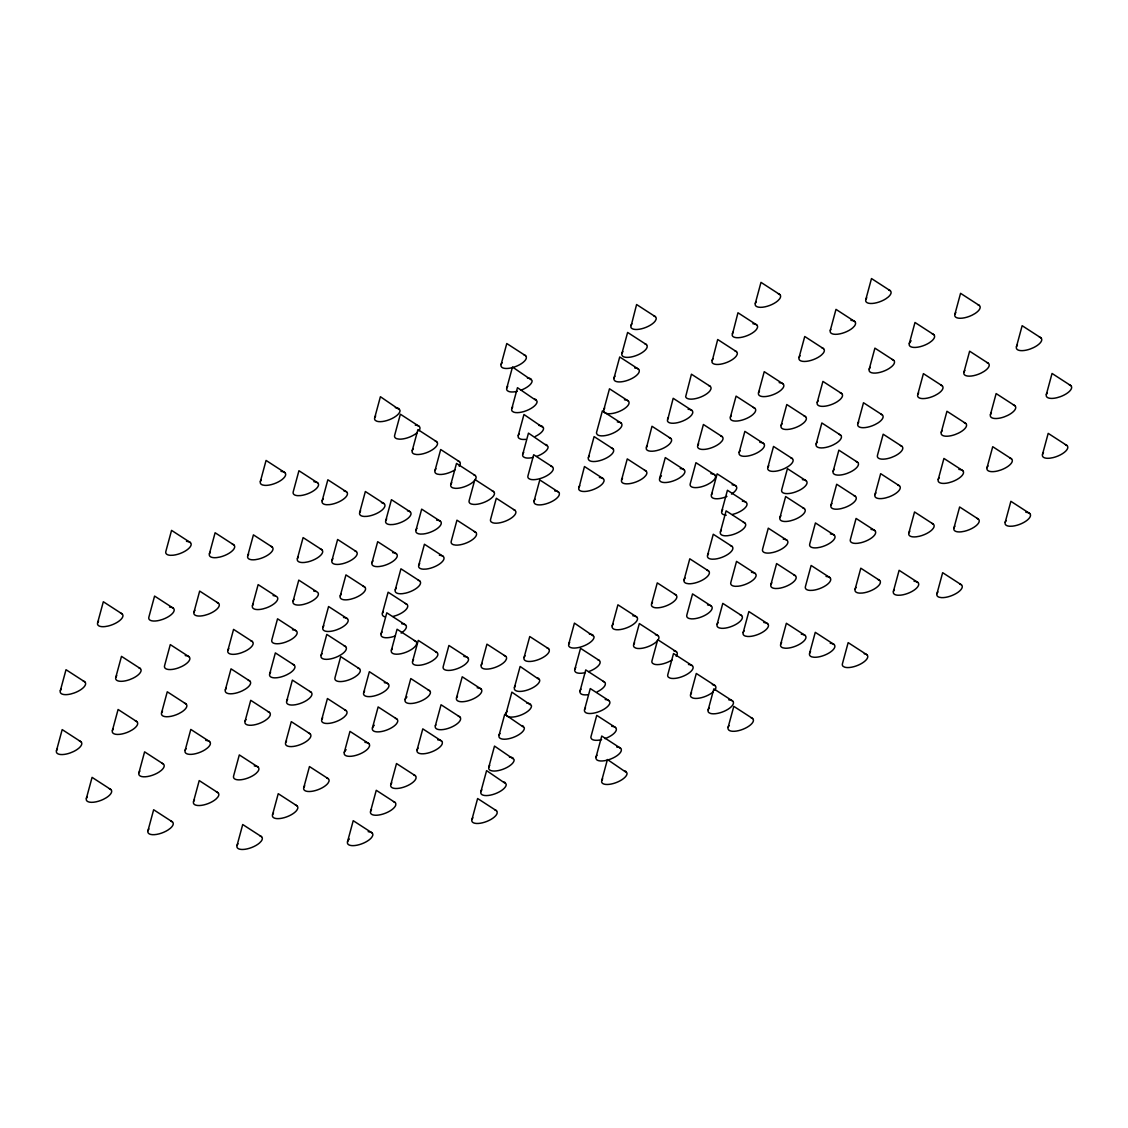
<?xml version="1.0" encoding="UTF-8"?>
<svg xmlns="http://www.w3.org/2000/svg" width="1128" height="1128" viewBox="0 0 1128 1128"><rect width="100%" height="100%" fill="white"/><g stroke="black" fill="none" stroke-linecap="round" stroke-linejoin="round"><path stroke-width="1.5" d="M480.909 791.602L480.81 793.139A13.48 5.443 -21 0 0 494.783 793.9A13.48 5.443 -21 0 0 506.162 784.016L486.591 770.621L480.909 791.602A13.48 5.443 -21 0 1 481.867 789.868M488.819 767.054L488.72 768.591A13.48 5.443 -21 0 0 502.679 769.366A13.48 5.443 -21 0 0 514.058 759.482L494.501 746.087L488.819 767.054A13.48 5.443 -21 0 1 489.764 765.32M499.055 735.23L498.957 736.767A13.48 5.443 -21 0 0 512.916 737.543A13.48 5.443 -21 0 0 524.294 727.659L504.738 714.264L499.055 735.23A13.48 5.443 -21 0 1 500.014 733.496M506.176 713.122L506.077 714.644A13.48 5.443 -21 0 0 520.036 715.42A13.48 5.443 -21 0 0 531.415 705.536L511.858 692.141L506.176 713.122A13.48 5.443 -21 0 1 507.135 711.373M514.438 687.445L514.34 688.982A13.48 5.443 -21 0 0 528.299 689.744A13.48 5.443 -21 0 0 539.678 679.86L520.121 666.465L514.438 687.445A13.48 5.443 -21 0 1 515.397 685.711M568.738 644.088L568.639 645.611A13.48 5.443 -21 0 0 582.612 646.386A13.48 5.443 -21 0 0 593.991 636.502L574.42 623.107L568.738 644.088A13.48 5.443 -21 0 1 569.696 642.34M603.254 478.695L584.459 466.527L578.678 489.044A13.48 5.443 -21 0 0 589.324 490.807A13.48 5.443 -21 0 0 602.972 483.193L603.931 481.459A13.48 5.443 -21 0 0 599.405 477.496M601.746 780.505L601.647 782.028A13.48 5.443 -21 0 0 615.606 782.804A13.48 5.443 -21 0 0 626.999 772.92L607.428 759.525L601.746 780.505A13.48 5.443 -21 0 1 602.704 778.757M655.396 316.7L636.601 304.532L630.82 327.049A13.48 5.443 -21 0 0 641.451 328.812A13.48 5.443 -21 0 0 655.114 321.198L656.059 319.464A13.48 5.443 -21 0 0 653.817 315.868M670.793 438.439L651.984 426.271L646.203 448.775A13.48 5.443 -21 0 0 656.848 450.551A13.48 5.443 -21 0 0 670.497 442.937L671.456 441.203A13.48 5.443 -21 0 0 669.214 437.608M691.972 410.465L673.176 398.297L667.395 420.814A13.48 5.443 -21 0 0 678.027 422.577A13.48 5.443 -21 0 0 691.69 414.963L692.634 413.229A13.48 5.443 -21 0 0 688.122 409.267M736.499 351.682L717.704 339.514L711.923 362.017A13.48 5.443 -21 0 0 722.555 363.794A13.48 5.443 -21 0 0 736.217 356.18L737.176 354.446A13.48 5.443 -21 0 0 734.92 350.85M756.761 324.934L737.966 312.766L732.185 335.284A13.48 5.443 -21 0 0 742.816 337.046A13.48 5.443 -21 0 0 756.479 329.432L757.424 327.698A13.48 5.443 -21 0 0 752.912 323.736M60.334 690.674L66.016 669.708L84.811 681.876M56.499 750.585L62.181 729.605L80.976 741.773M97.642 622.726L103.325 601.746L122.12 613.914M115.803 677.336L121.486 656.355L140.281 668.523M86.391 798.342L92.073 777.361L110.868 789.544M112.405 730.465L118.087 709.484L136.883 721.652M138.913 772.835L144.595 751.854L163.391 764.023M161.586 712.769L167.268 691.788L186.064 703.971M209.427 553.735L215.11 532.754L233.905 544.937M193.988 612.067L199.67 591.086L218.465 603.254M147.965 830.716L153.648 809.749L172.443 821.917M185.119 750.402L190.801 729.421L209.596 741.59M260.385 481.416L266.067 460.435L284.862 472.604A13.48 5.443 -21 0 1 280.407 480.725A13.48 5.443 -21 0 1 264.911 485.378L262.627 484.998A13.48 5.443 -21 0 1 261.343 479.668M247.737 555.836L253.419 534.869L272.215 547.038M227.884 650.362L233.566 629.382L252.362 641.55M193.537 801.557L199.219 780.576L218.014 792.744M225.346 689.828L231.028 668.848L249.824 681.016M252.46 605.595L258.143 584.614L276.938 596.782A13.48 5.443 -21 0 1 266.321 607.893L262.993 608.894A13.48 5.443 -21 0 1 253.419 603.847M245.044 721.3L250.726 700.319L269.522 712.487M297.411 558.571L303.094 537.591L321.889 549.759M269.677 673.881L275.359 652.9L294.154 665.069M293.097 601.097L298.779 580.116L317.574 592.285A13.48 5.443 -21 0 1 306.957 603.395L303.643 604.396A13.48 5.443 -21 0 1 294.055 599.349M322.171 500.761L327.853 479.781L346.663 491.949M237.035 845.492L242.717 824.526L261.527 836.694M286.695 701.066L292.378 680.099L311.173 692.268M331.942 560.461L337.624 539.48L356.42 551.648M285.61 742.633L291.292 721.652L310.087 733.82M374.722 417.684L380.404 396.718L399.975 410.099A13.48 5.443 -21 0 1 391.825 418.629A13.48 5.443 -21 0 1 376.964 421.28L375.384 420.448A13.48 5.443 -21 0 1 375.68 415.95M322.89 627.506L328.572 606.526L347.368 618.694M272.553 814.656L278.235 793.689L297.031 805.857M321.099 655.368L326.782 634.401L345.591 646.57M359.677 512.493L365.359 491.512L384.154 503.68M340.261 595.88L345.943 574.899L364.739 587.068M321.748 719.495L327.43 698.528L346.226 710.696M303.784 787.541L309.467 766.561L328.276 778.729M372 562.66L377.683 541.68L396.492 553.848M385.748 520.657L391.43 499.676L410.225 511.844M412.242 450.565L417.924 429.585L436.719 441.753A13.48 5.443 -21 0 1 432.264 449.861A13.48 5.443 -21 0 1 416.768 454.528L414.484 454.147A13.48 5.443 -21 0 1 413.2 448.817M344.294 752.362L349.976 731.381L368.771 743.549M382.434 613.167L388.117 592.2L406.912 604.368M363.667 692.662L369.349 671.696L388.145 683.864M381.109 633.781L386.791 612.814L405.586 624.982M395.265 589.789L400.948 568.808L419.743 580.976M415.992 530.118L421.675 509.137L440.47 521.305M435.013 470.503L440.695 449.522L459.491 461.704A13.48 5.443 -21 0 1 459.195 466.188M391.388 650.221L397.07 629.241L415.879 641.409M372.451 727.912L378.134 706.932L396.929 719.1M418.756 565.227L424.424 544.246L443.233 556.414M347.537 841.671L353.219 820.69L372.014 832.859M450.833 484.377L456.516 463.396L475.311 475.565A13.48 5.443 -21 0 1 470.855 483.672A13.48 5.443 -21 0 1 455.359 488.339L453.075 487.959A13.48 5.443 -21 0 1 451.792 482.629M393.475 801.627A13.48 5.443 -21 0 1 395.815 803.686L395.716 805.223A13.48 5.443 -21 0 1 381.109 814.571A13.48 5.443 -21 0 1 370.576 811.272L376.259 790.291L395.054 802.459M412.58 661.361L418.262 640.394L437.072 652.562M405.121 699.543L410.803 678.562L429.599 690.745M501.1 364.513L506.782 343.532L525.592 355.701M413.736 774.88A13.48 5.443 -21 0 1 416.077 776.938L415.978 778.475A13.48 5.443 -21 0 1 401.371 787.823A13.48 5.443 -21 0 1 390.824 784.524L396.506 763.543L415.315 775.711M506.796 388.004L512.479 367.023L532.035 380.418A13.48 5.443 -21 0 1 520.657 390.302M437.72 739.827A13.48 5.443 -21 0 1 442.345 742.252L442.246 743.789A13.48 5.443 -21 0 1 427.639 753.137A13.48 5.443 -21 0 1 417.106 749.838L422.788 728.871L441.584 741.04M511.788 408.674L517.47 387.694L537.041 401.089A13.48 5.443 -21 0 1 528.891 409.605A13.48 5.443 -21 0 1 514.03 412.256L512.45 411.424A13.48 5.443 -21 0 1 512.746 406.94M458.264 716.097A13.48 5.443 -21 0 1 460.605 718.155L460.506 719.678A13.48 5.443 -21 0 1 445.898 729.04A13.48 5.443 -21 0 1 435.366 725.741L441.048 704.76L459.843 716.929M518.274 435.478L523.956 414.498L543.513 427.893A13.48 5.443 -21 0 1 535.377 436.409M477.172 687.756A13.48 5.443 -21 0 1 481.797 690.181L481.698 691.718A13.48 5.443 -21 0 1 467.091 701.066A13.48 5.443 -21 0 1 456.544 697.767L462.226 676.786L481.021 688.954M522.786 454.105L528.468 433.124L548.025 446.519A13.48 5.443 -21 0 1 536.646 456.403M481.261 665.139L486.944 644.159L505.739 656.327M534.108 500.931L539.79 479.95L558.586 492.118M494.839 809.862A13.48 5.443 -21 0 1 497.18 811.92L497.081 813.457A13.48 5.443 -21 0 1 482.474 822.805A13.48 5.443 -21 0 1 471.941 819.506L477.623 798.525L496.419 810.694M546.981 647.867A13.48 5.443 -21 0 1 549.322 649.925L549.223 651.448A13.48 5.443 -21 0 1 534.616 660.796A13.48 5.443 -21 0 1 524.069 657.511L529.751 636.53L548.546 648.699M588.421 457.559L594.104 436.592L612.899 448.761M603.804 409.774L609.487 388.793L628.282 400.976M614.041 377.95L619.723 356.97L638.519 369.152M621.937 353.416L627.619 332.436L646.414 344.604M644.497 470.249A13.48 5.443 -21 0 1 645.78 475.565L644.032 477.398A13.48 5.443 -21 0 1 628.945 483.743A13.48 5.443 -21 0 1 621.584 479.879L627.267 458.899L646.062 471.067M574.843 669.299L580.525 648.318L599.321 660.486A13.48 5.443 -21 0 1 588.703 671.597M580.074 690.914L585.756 669.933L604.552 682.102A13.48 5.443 -21 0 1 597.177 691.845M584.586 709.54L590.268 688.559L609.064 700.728A13.48 5.443 -21 0 1 601.675 710.485A13.48 5.443 -21 0 1 585.249 712.304L584.487 711.077A13.48 5.443 -21 0 1 585.531 707.806M612.236 625.786L617.918 604.805L636.714 616.974A13.48 5.443 -21 0 1 629.325 626.717A13.48 5.443 -21 0 1 612.899 628.536L612.137 627.323A13.48 5.443 -21 0 1 613.195 624.038M659.612 478.568L665.294 457.587L684.09 469.756M596.063 757.001L601.746 736.034L620.541 748.202A13.48 5.443 -21 0 1 613.167 757.945A13.48 5.443 -21 0 1 596.726 759.764L595.965 758.538A13.48 5.443 -21 0 1 597.022 755.266M633.654 644.553L639.336 623.572L658.132 635.741M651.589 603.861L657.271 582.88L676.067 595.048M720.637 435.831A13.48 5.443 -21 0 1 721.92 441.161L720.172 442.98A13.48 5.443 -21 0 1 705.085 449.339A13.48 5.443 -21 0 1 697.724 445.461L703.407 424.495L722.202 436.663M778.221 293.703A13.48 5.443 -21 0 1 779.504 299.033L777.756 300.852A13.48 5.443 -21 0 1 762.669 307.211A13.48 5.443 -21 0 1 755.309 303.347L760.991 282.367L779.786 294.535M684.104 579.792L689.786 558.811L708.581 570.979M753.307 407.462A13.48 5.443 -21 0 1 754.59 412.792L752.841 414.611A13.48 5.443 -21 0 1 737.754 420.97A13.48 5.443 -21 0 1 730.394 417.106L736.076 396.125L754.872 408.294M711.458 494.783L717.14 473.816L735.935 485.985M707.58 555.23L713.263 534.249L732.058 546.417M721.751 511.224L727.433 490.257L746.228 502.425M739.178 452.342L744.861 431.361L763.656 443.544M720.425 531.838L726.108 510.857L744.903 523.039M779.18 382.632A13.48 5.443 -21 0 1 782.747 388.342L780.999 390.161A13.48 5.443 -21 0 1 765.912 396.52A13.48 5.443 -21 0 1 758.552 392.657L764.234 371.676L783.029 383.844M690.618 694.453L696.3 673.472L715.096 685.641M717.112 624.362L722.794 603.381L741.59 615.55M767.844 467.415L773.526 446.434L792.321 458.602M821.96 347.847A13.48 5.443 -21 0 1 823.257 353.163L821.508 354.996A13.48 5.443 -21 0 1 806.421 361.341A13.48 5.443 -21 0 1 799.061 357.477L804.743 336.496L823.539 348.665M781.112 425.51L786.794 404.529L805.589 416.711M708.173 709.836L713.855 688.856L732.65 701.024M743.183 632.526L748.865 611.545L767.66 623.713M850.921 320.338A13.48 5.443 -21 0 1 854.488 326.034L852.74 327.867A13.48 5.443 -21 0 1 837.653 334.212A13.48 5.443 -21 0 1 830.307 330.349L835.989 309.368L854.784 321.55M779.956 517.512L785.638 496.531L804.433 508.7M728.124 727.32L733.806 706.354L752.616 718.522A13.48 5.443 -21 0 1 745.227 728.265A13.48 5.443 -21 0 1 728.801 730.084L728.025 728.857A13.48 5.443 -21 0 1 729.083 725.586M817.236 402.386L822.918 381.405L841.728 393.573M770.917 584.558L776.6 563.577L795.395 575.745M816.164 443.939L821.847 422.972L840.642 435.14M865.81 299.512L871.493 278.546L890.288 290.714M780.675 644.257L786.357 623.276L805.152 635.445M833.183 471.137L838.865 450.157L857.661 462.325M830.998 505.231L836.68 484.25L855.475 496.433M869.223 369.124L874.905 348.143L893.7 360.311M857.816 423.719L863.498 402.738L882.293 414.907M809.594 653.309L815.276 632.329L834.071 644.497M909.309 343.462L914.991 322.481L933.801 334.649M874.975 494.656L880.658 473.675L899.453 485.844M855.123 589.168L860.805 568.202L879.6 580.37M917.727 394.617L923.409 373.636L942.204 385.804M954.88 314.289L960.562 293.322L979.372 305.491M908.858 532.952L914.54 511.971L933.335 524.139M893.432 591.269L899.115 570.303L917.91 582.471M941.274 432.236L946.956 411.269L965.751 423.437M963.946 372.184L969.629 351.203L988.424 363.371M938.242 479.428L943.924 458.447L962.734 470.616M953.95 527.96L959.632 506.98L978.427 519.148M936.973 593.666L942.655 572.686L961.451 584.854M990.455 414.554L996.137 393.573L1014.932 405.742M1016.469 346.663L1022.151 325.696L1040.947 337.864M987.042 467.683L992.725 446.702L1011.52 458.87M1005.203 522.292L1010.885 501.311L1029.681 513.48M1046.361 394.433L1052.043 373.453L1070.839 385.621M1042.512 454.33L1048.194 433.363L1066.989 445.532M370.576 811.272L371.521 809.523M390.824 784.524L391.783 782.79M417.106 749.838L418.051 748.104M435.366 725.741L435.831 724.867M456.544 697.767L457.503 696.032M524.069 657.511L525.028 655.763M621.584 479.879L622.543 478.145M471.941 819.506L472.886 817.758M755.309 303.347L756.268 301.599M697.724 445.461L698.683 443.727M730.394 417.106L731.353 415.358M758.552 392.657L759.511 390.908M799.061 357.477L800.02 355.743M830.307 330.349L830.786 329.475M346.127 749.711L345.253 750.628A13.48 5.443 -21 0 0 351.654 756.225A13.48 5.443 -21 0 0 368.489 748.047L369.448 746.313A13.48 5.443 -21 0 0 364.922 742.351M374.284 725.262L373.41 726.178A13.48 5.443 -21 0 0 379.812 731.776A13.48 5.443 -21 0 0 396.647 723.598L397.606 721.864A13.48 5.443 -21 0 0 395.364 718.282M406.954 696.892L406.08 697.809A13.48 5.443 -21 0 0 412.481 703.407A13.48 5.443 -21 0 0 429.317 695.229L430.276 693.494A13.48 5.443 -21 0 0 428.034 689.913M661.445 475.903L660.571 476.82A13.48 5.443 -21 0 0 664.138 482.53A13.48 5.443 -21 0 0 679.634 477.877L682.059 476.086A13.48 5.443 -21 0 0 680.24 468.543M349.37 839.02L348.496 839.937A13.48 5.443 -21 0 0 354.897 845.535A13.48 5.443 -21 0 0 371.732 837.357L372.691 835.622A13.48 5.443 -21 0 0 368.165 831.66M911.142 340.811L910.268 341.713A13.48 5.443 -21 0 0 913.835 347.424A13.48 5.443 -21 0 0 929.345 342.771L931.756 340.98A13.48 5.443 -21 0 0 932.221 333.817M726.94 496.405L725.318 497.096A13.48 5.443 -21 0 1 712.417 493.049M392.967 616.466L396.295 615.479A13.48 5.443 -21 0 0 405.333 603.536M732.284 514.523L735.611 513.522A13.48 5.443 -21 0 0 746.524 506.021A13.48 5.443 -21 0 0 742.365 501.213M313.88 481.684L316.164 482.065A13.48 5.443 -21 0 1 315.699 489.214A13.48 5.443 -21 0 1 300.612 495.573L297.778 495.671A13.48 5.443 -21 0 1 293.252 491.709L298.934 470.728L317.729 482.897M343.941 490.934L345.083 491.117A13.48 5.443 -21 0 1 344.618 498.266A13.48 5.443 -21 0 1 329.531 504.625L326.697 504.724A13.48 5.443 -21 0 1 323.13 499.013M381.433 502.665L382.575 502.862A13.48 5.443 -21 0 1 382.124 510.011A13.48 5.443 -21 0 1 367.023 516.356L364.203 516.455A13.48 5.443 -21 0 1 360.636 510.758M407.504 510.829L408.646 511.012A13.48 5.443 -21 0 1 408.181 518.161A13.48 5.443 -21 0 1 393.094 524.52L390.26 524.619A13.48 5.443 -21 0 1 386.692 518.908M436.606 520.107L438.891 520.473A13.48 5.443 -21 0 1 438.425 527.636A13.48 5.443 -21 0 1 423.338 533.981L420.504 534.08A13.48 5.443 -21 0 1 416.937 528.369M439.37 555.216L441.654 555.596A13.48 5.443 -21 0 1 441.189 562.745A13.48 5.443 -21 0 1 426.102 569.09L423.268 569.189A13.48 5.443 -21 0 1 419.701 563.492M186.501 541.327L188.785 541.708A13.48 5.443 -21 0 1 188.32 548.871A13.48 5.443 -21 0 1 173.233 555.216L170.398 555.314A13.48 5.443 -21 0 1 165.872 551.352L171.555 530.371L190.35 542.54M864.231 653.775L865.373 653.958A13.48 5.443 -21 0 1 862.497 662.911A13.48 5.443 -21 0 1 844.717 667.184L843.138 666.352A13.48 5.443 -21 0 1 842.475 663.602L848.157 642.622L866.953 654.79M655.424 634.726L656.566 634.923A13.48 5.443 -21 0 1 653.676 643.862A13.48 5.443 -21 0 1 635.896 648.135L634.331 647.303A13.48 5.443 -21 0 1 634.613 642.819M673.783 650.814L674.925 651.011A13.48 5.443 -21 0 1 676.208 656.327M688.475 664.491L690.745 664.871A13.48 5.443 -21 0 1 687.869 673.811A13.48 5.443 -21 0 1 670.088 678.097L668.509 677.265A13.48 5.443 -21 0 1 667.846 674.502L673.529 653.535L692.324 665.703M712.374 684.625L713.516 684.823A13.48 5.443 -21 0 1 714.799 690.139M728.787 699.825L731.071 700.206A13.48 5.443 -21 0 1 728.195 709.145A13.48 5.443 -21 0 1 710.414 713.418L708.835 712.6A13.48 5.443 -21 0 1 709.131 708.102M418.869 430.868A13.48 5.443 -21 0 0 419.165 426.37L417.586 425.538A13.48 5.443 -21 0 0 415.301 425.157M435.14 440.921L436.719 441.753M457.912 460.873L459.491 461.704M473.732 474.733L475.311 475.565M492.104 490.821L493.669 491.653A13.48 5.443 -21 0 1 489.214 499.76A13.48 5.443 -21 0 1 473.718 504.427L471.433 504.047A13.48 5.443 -21 0 1 469.192 500.465L474.874 479.485L493.669 491.653M474.169 531.528L475.748 532.346A13.48 5.443 -21 0 1 471.292 540.467A13.48 5.443 -21 0 1 455.797 545.12L453.512 544.739A13.48 5.443 -21 0 1 451.27 541.158L456.953 520.177L475.748 532.346M636.714 616.974L635.135 616.142A13.48 5.443 -21 0 0 632.85 615.775M284.862 472.604L283.283 471.772A13.48 5.443 -21 0 0 280.999 471.405M751.036 717.69L752.616 718.522M597.741 659.668L599.321 660.486M602.972 681.284L604.552 682.102M609.064 700.728L607.484 699.91A13.48 5.443 -21 0 0 605.2 699.529M604.932 738.643A13.48 5.443 -21 0 0 615.55 727.532L613.97 726.7A13.48 5.443 -21 0 0 611.686 726.319M620.541 748.202L618.962 747.37A13.48 5.443 -21 0 0 616.692 746.99M901.991 446.378L883.182 434.209L877.499 455.19A13.48 5.443 -21 0 0 891.36 457.489L894.603 456.121A13.48 5.443 -21 0 0 900.412 445.546M710.231 386.368L691.436 374.2L685.655 396.704A13.48 5.443 -21 0 0 696.286 398.466A13.48 5.443 -21 0 0 709.949 390.866L710.894 389.118A13.48 5.443 -21 0 0 708.652 385.536M806.224 480.838L787.429 468.656L781.746 489.637A13.48 5.443 -21 0 0 795.607 491.935L798.85 490.581A13.48 5.443 -21 0 0 802.375 479.626M874.877 530.611L856.081 518.443L850.399 539.424A13.48 5.443 -21 0 0 857.745 543.287L860.932 542.723A13.48 5.443 -21 0 0 874.581 535.109A13.48 5.443 -21 0 0 871.013 529.413M834.226 535.109L815.431 522.941L809.749 543.922A13.48 5.443 -21 0 0 817.109 547.785L820.296 547.221A13.48 5.443 -21 0 0 833.945 539.607A13.48 5.443 -21 0 0 830.377 533.911M714.743 474.846L695.948 462.677L690.265 483.644A13.48 5.443 -21 0 0 707.369 484.589L710.287 482.953A13.48 5.443 -21 0 0 710.894 473.633M621.161 423.085L602.366 410.916L596.684 431.897A13.48 5.443 -21 0 0 596.585 433.434L597.346 434.661A13.48 5.443 -21 0 0 610.544 434.195A13.48 5.443 -21 0 0 621.824 425.848L621.923 424.311A13.48 5.443 -21 0 0 617.298 421.886M787.076 540.326L768.281 528.158L762.598 549.139A13.48 5.443 -21 0 0 769.959 553.002L773.131 552.438A13.48 5.443 -21 0 0 786.794 544.824A13.48 5.443 -21 0 0 783.227 539.128M829.926 577.635L811.131 565.466L805.448 586.447A13.48 5.443 -21 0 0 809.96 590.409L812.794 590.311A13.48 5.443 -21 0 0 828.854 583.049A13.48 5.443 -21 0 0 826.063 576.436M755.323 573.546L736.528 561.377L730.845 582.358A13.48 5.443 -21 0 0 735.371 586.32L738.205 586.222A13.48 5.443 -21 0 0 754.251 578.946A13.48 5.443 -21 0 0 751.474 572.333M552.494 466.907L533.685 454.739L528.003 475.72A13.48 5.443 -21 0 0 528.679 478.469L530.259 479.301A13.48 5.443 -21 0 0 545.106 476.65A13.48 5.443 -21 0 0 553.256 468.134L552.494 466.907A13.48 5.443 -21 0 0 550.915 466.075M711.345 606.088L692.55 593.92L686.867 614.901A13.48 5.443 -21 0 0 689.109 618.482L691.394 618.863A13.48 5.443 -21 0 0 709.315 612.419A13.48 5.443 -21 0 0 707.496 604.876M419.165 426.37L400.369 414.202L394.687 435.168A13.48 5.443 -21 0 0 396.929 438.764L399.213 439.144A13.48 5.443 -21 0 0 417.12 432.687M515.101 510.42L496.306 498.252L490.624 519.232A13.48 5.443 -21 0 0 491.286 521.982L492.865 522.814A13.48 5.443 -21 0 0 507.713 520.163A13.48 5.443 -21 0 0 515.863 511.647L515.101 510.42A13.48 5.443 -21 0 0 513.522 509.588M676.504 651.829L657.709 639.661L652.026 660.641A13.48 5.443 -21 0 0 652.689 663.391L654.268 664.223A13.48 5.443 -21 0 0 672.048 659.951M615.55 727.532L596.74 715.364L591.058 736.344A13.48 5.443 -21 0 0 590.959 737.867L591.735 739.094A13.48 5.443 -21 0 0 601.605 739.644M467.711 657.638L448.916 645.47L443.233 666.451A13.48 5.443 -21 0 0 450.594 670.314A13.48 5.443 -21 0 0 465.681 663.969L467.429 662.136A13.48 5.443 -21 0 0 463.862 656.44M359.494 668.791L340.698 656.623L335.016 677.604A13.48 5.443 -21 0 0 340.896 681.58A13.48 5.443 -21 0 0 355.038 676.913L357.463 675.122A13.48 5.443 -21 0 0 357.914 667.973M296.34 630.975L277.544 618.807L271.862 639.773A13.48 5.443 -21 0 0 285.722 642.086L288.965 640.718A13.48 5.443 -21 0 0 292.49 629.762M173.374 608.246L154.578 596.077L148.896 617.058A13.48 5.443 -21 0 0 159.443 620.358L162.756 619.357A13.48 5.443 -21 0 0 173.67 611.855A13.48 5.443 -21 0 0 169.524 607.033M189.081 656.778L170.286 644.61L164.603 665.591A13.48 5.443 -21 0 0 178.464 667.889L181.707 666.521A13.48 5.443 -21 0 0 185.232 655.579M258.115 767.082L239.305 754.914L233.623 775.895A13.48 5.443 -21 0 0 240.983 779.758A13.48 5.443 -21 0 0 256.07 773.413L257.818 771.58A13.48 5.443 -21 0 0 254.251 765.884M170.864 821.085A13.48 5.443 -21 0 1 170.413 828.234L167.987 830.025A13.48 5.443 -21 0 1 152.492 834.678A13.48 5.443 -21 0 1 148.924 828.981M259.948 835.862A13.48 5.443 -21 0 1 261.231 841.192L259.482 843.011A13.48 5.443 -21 0 1 242.929 849.469A13.48 5.443 -21 0 1 237.994 843.758M624.644 770.861A13.48 5.443 -21 0 1 626.223 771.693M959.886 584.022A13.48 5.443 -21 0 1 958.292 592.087A13.48 5.443 -21 0 1 941.499 597.629L939.215 597.248A13.48 5.443 -21 0 1 937.932 591.918M1025.831 512.267A13.48 5.443 -21 0 1 1028.623 518.894A13.48 5.443 -21 0 1 1012.563 526.156L1009.729 526.254A13.48 5.443 -21 0 1 1006.162 520.544M1065.424 444.7A13.48 5.443 -21 0 1 1065.932 450.932A13.48 5.443 -21 0 1 1053.058 457.63L1049.872 458.194A13.48 5.443 -21 0 1 1043.47 452.596M1069.259 384.803A13.48 5.443 -21 0 1 1060.221 396.732L1056.894 397.733A13.48 5.443 -21 0 1 1047.306 392.699M1039.367 337.032A13.48 5.443 -21 0 1 1033.558 347.607L1030.329 348.975A13.48 5.443 -21 0 1 1017.428 344.928M977.793 304.659A13.48 5.443 -21 0 1 974.916 313.598L971.983 315.234A13.48 5.443 -21 0 1 958.194 318.124A13.48 5.443 -21 0 1 955.839 312.555M888.709 289.882A13.48 5.443 -21 0 1 888.258 297.031L885.832 298.821A13.48 5.443 -21 0 1 870.337 303.474A13.48 5.443 -21 0 1 866.769 297.778M630.919 325.513A13.48 5.443 -21 0 1 631.877 323.778M502.059 362.779A13.48 5.443 -21 0 0 501.001 366.05L501.777 367.263A13.48 5.443 -21 0 0 514.974 366.811A13.48 5.443 -21 0 0 526.254 358.464L526.353 356.927A13.48 5.443 -21 0 0 524.012 354.883M395.35 407.673A13.48 5.443 -21 0 1 399.199 408.886M120.555 613.082A13.48 5.443 -21 0 1 121.063 619.328A13.48 5.443 -21 0 1 108.189 626.026L105.003 626.59A13.48 5.443 -21 0 1 98.601 620.978M83.246 681.044A13.48 5.443 -21 0 1 74.194 692.973L70.881 693.974A13.48 5.443 -21 0 1 61.293 688.94M79.397 740.941A13.48 5.443 -21 0 1 73.602 751.516L70.359 752.884A13.48 5.443 -21 0 1 57.457 748.837M109.289 788.712A13.48 5.443 -21 0 1 106.413 797.651L103.48 799.287A13.48 5.443 -21 0 1 89.69 802.177A13.48 5.443 -21 0 1 87.335 796.608M216.435 791.912A13.48 5.443 -21 0 1 217.732 797.242L215.984 799.075A13.48 5.443 -21 0 1 199.416 805.533A13.48 5.443 -21 0 1 194.495 799.808M295.451 805.025A13.48 5.443 -21 0 1 297.693 808.607L296.749 810.355A13.48 5.443 -21 0 1 279.899 818.533A13.48 5.443 -21 0 1 273.512 812.921M503.821 781.972A13.48 5.443 -21 0 1 505.4 782.79M830.222 643.298A13.48 5.443 -21 0 1 832.041 650.828A13.48 5.443 -21 0 1 814.12 657.271L811.836 656.891A13.48 5.443 -21 0 1 810.553 651.575M914.047 581.258A13.48 5.443 -21 0 1 916.838 587.871A13.48 5.443 -21 0 1 900.779 595.147L897.958 595.246A13.48 5.443 -21 0 1 894.377 589.535M976.862 518.33A13.48 5.443 -21 0 1 977.37 524.562A13.48 5.443 -21 0 1 964.496 531.26L961.31 531.824A13.48 5.443 -21 0 1 954.908 526.226M1009.955 458.053A13.48 5.443 -21 0 1 1000.903 469.981L997.589 470.982A13.48 5.443 -21 0 1 988.001 465.949M1013.353 404.91A13.48 5.443 -21 0 1 1007.544 415.485L1004.315 416.852A13.48 5.443 -21 0 1 991.413 412.806M986.845 362.539A13.48 5.443 -21 0 1 983.968 371.479L981.036 373.114A13.48 5.443 -21 0 1 967.246 376.005A13.48 5.443 -21 0 1 964.891 370.435M732.284 333.747A13.48 5.443 -21 0 1 733.242 331.999M622.896 351.668A13.48 5.443 -21 0 0 621.838 354.939L622.6 356.166A13.48 5.443 -21 0 0 635.797 355.715A13.48 5.443 -21 0 0 647.091 347.353L647.19 345.831A13.48 5.443 -21 0 0 644.835 343.772M517.329 391.303A13.48 5.443 -21 0 1 509.038 391.585L507.459 390.767A13.48 5.443 -21 0 1 507.741 386.269M527.41 377.993A13.48 5.443 -21 0 1 531.274 379.191M232.326 544.105A13.48 5.443 -21 0 1 232.833 550.337A13.48 5.443 -21 0 1 219.96 557.035L216.773 557.599A13.48 5.443 -21 0 1 210.386 552.001M138.716 667.691A13.48 5.443 -21 0 1 132.907 678.266L129.664 679.634A13.48 5.443 -21 0 1 116.762 675.587M135.304 720.834A13.48 5.443 -21 0 1 132.427 729.774L129.494 731.409A13.48 5.443 -21 0 1 115.705 734.3A13.48 5.443 -21 0 1 113.35 728.73M161.812 763.205A13.48 5.443 -21 0 1 161.36 770.353L158.935 772.144A13.48 5.443 -21 0 1 143.439 776.797A13.48 5.443 -21 0 1 139.872 771.101M326.697 777.897A13.48 5.443 -21 0 1 328.939 781.492L327.98 783.227A13.48 5.443 -21 0 1 311.145 791.405A13.48 5.443 -21 0 1 304.743 785.793M509.433 757.043A13.48 5.443 -21 0 1 513.296 758.256M713.051 691.972A13.48 5.443 -21 0 1 692.86 698.035L691.281 697.217A13.48 5.443 -21 0 1 691.563 692.719M801.303 634.246A13.48 5.443 -21 0 1 803.122 641.776A13.48 5.443 -21 0 1 785.201 648.219L782.917 647.839A13.48 5.443 -21 0 1 781.634 642.523M878.021 579.538A13.48 5.443 -21 0 1 877.556 586.687A13.48 5.443 -21 0 1 862.469 593.032L859.649 593.131A13.48 5.443 -21 0 1 856.067 587.434M931.77 523.321A13.48 5.443 -21 0 1 932.278 529.554A13.48 5.443 -21 0 1 919.405 536.251L916.218 536.815A13.48 5.443 -21 0 1 909.817 531.217M958.87 469.403A13.48 5.443 -21 0 1 963.016 474.225A13.48 5.443 -21 0 1 952.117 481.726L948.789 482.728A13.48 5.443 -21 0 1 939.201 477.68M964.172 422.605A13.48 5.443 -21 0 1 958.377 433.18L955.134 434.548A13.48 5.443 -21 0 1 942.232 430.501M940.639 384.986A13.48 5.443 -21 0 1 937.749 393.926L934.83 395.561A13.48 5.443 -21 0 1 921.04 398.452A13.48 5.443 -21 0 1 918.685 392.882M892.121 359.479A13.48 5.443 -21 0 1 891.67 366.628L889.245 368.419A13.48 5.443 -21 0 1 873.749 373.086A13.48 5.443 -21 0 1 870.181 367.375M712.022 360.495A13.48 5.443 -21 0 1 712.981 358.746M615 376.216A13.48 5.443 -21 0 0 613.942 379.487L614.704 380.714A13.48 5.443 -21 0 0 627.901 380.249A13.48 5.443 -21 0 0 639.181 371.902L639.28 370.365A13.48 5.443 -21 0 0 634.669 367.939M534.686 399.03A13.48 5.443 -21 0 1 536.265 399.862M270.635 546.206A13.48 5.443 -21 0 1 271.143 552.438A13.48 5.443 -21 0 1 258.27 559.135L255.083 559.714A13.48 5.443 -21 0 1 248.696 554.102M216.9 602.423A13.48 5.443 -21 0 1 207.848 614.365L204.535 615.366A13.48 5.443 -21 0 1 194.947 610.318M184.484 703.139A13.48 5.443 -21 0 1 181.608 712.078L178.675 713.714A13.48 5.443 -21 0 1 164.885 716.604A13.48 5.443 -21 0 1 162.531 711.035M205.747 740.377A13.48 5.443 -21 0 1 207.566 747.906L205.141 749.697A13.48 5.443 -21 0 1 189.645 754.364A13.48 5.443 -21 0 1 186.078 748.654M521.954 725.6A13.48 5.443 -21 0 1 523.533 726.432M763.797 622.501A13.48 5.443 -21 0 1 765.616 630.044A13.48 5.443 -21 0 1 747.695 636.488L745.425 636.107A13.48 5.443 -21 0 1 744.127 630.778M897.874 485.012A13.48 5.443 -21 0 1 888.836 496.954L885.508 497.956A13.48 5.443 -21 0 1 875.934 492.908M880.714 414.075A13.48 5.443 -21 0 1 877.838 423.028L874.905 424.65A13.48 5.443 -21 0 1 861.115 427.554A13.48 5.443 -21 0 1 858.775 421.971M840.149 392.755A13.48 5.443 -21 0 1 839.683 399.904L837.272 401.695A13.48 5.443 -21 0 1 821.762 406.348A13.48 5.443 -21 0 1 818.195 400.651M604.749 408.04A13.48 5.443 -21 0 0 603.706 411.311L604.467 412.538A13.48 5.443 -21 0 0 617.665 412.072A13.48 5.443 -21 0 0 628.945 403.725L629.043 402.188A13.48 5.443 -21 0 0 624.418 399.763M525.62 439.342A13.48 5.443 -21 0 1 520.516 439.06L518.936 438.228A13.48 5.443 -21 0 1 519.232 433.73M538.902 425.453A13.48 5.443 -21 0 1 542.751 426.666M455.035 469.812A13.48 5.443 -21 0 1 439.525 474.465L437.255 474.098A13.48 5.443 -21 0 1 435.958 468.769M320.31 548.927A13.48 5.443 -21 0 1 320.817 555.173A13.48 5.443 -21 0 1 307.944 561.871L304.772 562.435A13.48 5.443 -21 0 1 298.37 556.823M273.075 595.584A13.48 5.443 -21 0 1 275.359 595.951M250.783 640.732A13.48 5.443 -21 0 1 244.973 651.307L241.744 652.661A13.48 5.443 -21 0 1 228.829 648.628M248.245 680.198A13.48 5.443 -21 0 1 245.368 689.137L242.449 690.759A13.48 5.443 -21 0 1 228.66 693.664A13.48 5.443 -21 0 1 226.305 688.094M267.942 711.655A13.48 5.443 -21 0 1 267.491 718.818L265.066 720.609A13.48 5.443 -21 0 1 249.57 725.262A13.48 5.443 -21 0 1 246.003 719.551M308.508 732.989A13.48 5.443 -21 0 1 309.805 738.318L308.057 740.137A13.48 5.443 -21 0 1 291.489 746.595A13.48 5.443 -21 0 1 286.568 740.885M526.79 703.096A13.48 5.443 -21 0 1 530.654 704.309M587.42 694.777A13.48 5.443 -21 0 1 580.737 693.664L579.975 692.451A13.48 5.443 -21 0 1 581.033 689.18M740.01 614.732A13.48 5.443 -21 0 1 738.417 622.783A13.48 5.443 -21 0 1 721.638 628.324L719.354 627.943A13.48 5.443 -21 0 1 718.071 622.628M793.816 574.913A13.48 5.443 -21 0 1 793.351 582.062A13.48 5.443 -21 0 1 778.264 588.421L775.43 588.52A13.48 5.443 -21 0 1 771.862 582.809M853.896 495.601A13.48 5.443 -21 0 1 844.858 507.529L841.53 508.531A13.48 5.443 -21 0 1 831.942 503.497M856.081 461.493A13.48 5.443 -21 0 1 850.272 472.068L847.043 473.436A13.48 5.443 -21 0 1 834.128 469.389M839.063 434.308A13.48 5.443 -21 0 1 836.186 443.248L833.268 444.883A13.48 5.443 -21 0 1 819.464 447.774A13.48 5.443 -21 0 1 817.123 442.204M804.01 415.879A13.48 5.443 -21 0 1 803.545 423.028L801.134 424.819A13.48 5.443 -21 0 1 785.638 429.472A13.48 5.443 -21 0 1 782.056 423.775M667.494 419.278A13.48 5.443 -21 0 1 668.453 417.543M533.318 457.404A13.48 5.443 -21 0 1 525.028 457.686L523.448 456.854A13.48 5.443 -21 0 1 523.73 452.356M545.684 444.46A13.48 5.443 -21 0 1 547.263 445.292M354.841 550.831A13.48 5.443 -21 0 1 355.348 557.063A13.48 5.443 -21 0 1 342.475 563.76L339.302 564.324A13.48 5.443 -21 0 1 332.901 558.727M313.725 591.086A13.48 5.443 -21 0 1 316.009 591.453M292.575 664.237A13.48 5.443 -21 0 1 289.699 673.19L286.766 674.812A13.48 5.443 -21 0 1 272.976 677.716A13.48 5.443 -21 0 1 270.635 672.133M309.594 691.436A13.48 5.443 -21 0 1 309.128 698.584L306.717 700.375A13.48 5.443 -21 0 1 291.207 705.028A13.48 5.443 -21 0 1 287.64 699.332M344.646 709.864A13.48 5.443 -21 0 1 345.943 715.194L344.195 717.013A13.48 5.443 -21 0 1 327.628 723.471A13.48 5.443 -21 0 1 322.707 717.76M585.376 672.598A13.48 5.443 -21 0 1 575.506 672.062L574.744 670.836A13.48 5.443 -21 0 1 575.802 667.564M802.868 507.882A13.48 5.443 -21 0 1 793.816 519.811L790.502 520.812A13.48 5.443 -21 0 1 780.914 515.778M790.742 457.771A13.48 5.443 -21 0 1 787.866 466.724L784.933 468.346A13.48 5.443 -21 0 1 771.143 471.25A13.48 5.443 -21 0 1 768.788 465.667M759.807 442.331A13.48 5.443 -21 0 1 761.626 449.861L759.2 451.651A13.48 5.443 -21 0 1 743.705 456.304A13.48 5.443 -21 0 1 740.137 450.608M646.302 447.252A13.48 5.443 -21 0 1 647.26 445.504M589.38 455.825A13.48 5.443 -21 0 0 588.322 459.096L589.084 460.323A13.48 5.443 -21 0 0 602.281 459.857A13.48 5.443 -21 0 0 613.561 451.51L613.66 449.973A13.48 5.443 -21 0 0 611.32 447.929M392.629 552.649A13.48 5.443 -21 0 1 396.196 558.346A13.48 5.443 -21 0 1 382.547 565.96L379.361 566.524A13.48 5.443 -21 0 1 372.959 560.926M363.16 586.236A13.48 5.443 -21 0 1 354.121 598.178L350.794 599.179A13.48 5.443 -21 0 1 341.206 594.132M343.518 617.481A13.48 5.443 -21 0 1 339.993 628.437L336.75 629.805A13.48 5.443 -21 0 1 323.849 625.758M344.012 645.738A13.48 5.443 -21 0 1 341.135 654.677L338.203 656.313A13.48 5.443 -21 0 1 324.413 659.203A13.48 5.443 -21 0 1 322.058 653.634M384.296 682.651A13.48 5.443 -21 0 1 387.863 688.362L386.114 690.181A13.48 5.443 -21 0 1 369.547 696.639A13.48 5.443 -21 0 1 364.626 690.928M537.337 677.815A13.48 5.443 -21 0 1 538.916 678.647M674.488 594.216A13.48 5.443 -21 0 1 671.611 603.156A13.48 5.443 -21 0 1 653.831 607.442L652.252 606.61A13.48 5.443 -21 0 1 652.534 602.112M707.002 570.148A13.48 5.443 -21 0 1 705.409 578.213A13.48 5.443 -21 0 1 688.63 583.754L686.346 583.373A13.48 5.443 -21 0 1 685.063 578.044M730.493 545.585A13.48 5.443 -21 0 1 730.027 552.748A13.48 5.443 -21 0 1 714.94 559.093L712.106 559.192A13.48 5.443 -21 0 1 708.539 553.481M743.324 522.208A13.48 5.443 -21 0 1 743.831 528.44A13.48 5.443 -21 0 1 730.958 535.137L727.771 535.701A13.48 5.443 -21 0 1 721.384 530.104M726.263 515.186A13.48 5.443 -21 0 1 722.695 509.489M732.086 484.772A13.48 5.443 -21 0 1 731.48 494.092M578.777 487.507A13.48 5.443 -21 0 1 579.736 485.773M535.067 499.196A13.48 5.443 -21 0 0 534.009 502.468L534.771 503.68A13.48 5.443 -21 0 0 547.968 503.229A13.48 5.443 -21 0 0 559.262 494.882L559.361 493.345A13.48 5.443 -21 0 0 554.736 490.92M418.178 580.159A13.48 5.443 -21 0 1 418.685 586.391A13.48 5.443 -21 0 1 405.812 593.088L402.625 593.652A13.48 5.443 -21 0 1 396.224 588.055M384.676 616.762A13.48 5.443 -21 0 1 383.379 611.432M401.737 623.77A13.48 5.443 -21 0 1 401.131 633.09M394.969 636.079A13.48 5.443 -21 0 1 382.068 632.047M414.3 640.591A13.48 5.443 -21 0 1 411.424 649.531L408.491 651.166A13.48 5.443 -21 0 1 394.701 654.057A13.48 5.443 -21 0 1 392.347 648.487M435.493 651.73A13.48 5.443 -21 0 1 435.027 658.879L432.616 660.67A13.48 5.443 -21 0 1 417.106 665.323A13.48 5.443 -21 0 1 413.539 659.626M504.174 655.495A13.48 5.443 -21 0 1 506.416 659.076L505.457 660.825A13.48 5.443 -21 0 1 488.621 669.003A13.48 5.443 -21 0 1 482.22 663.391M589.366 634.063A13.48 5.443 -21 0 1 593.229 635.275"/></g></svg>
